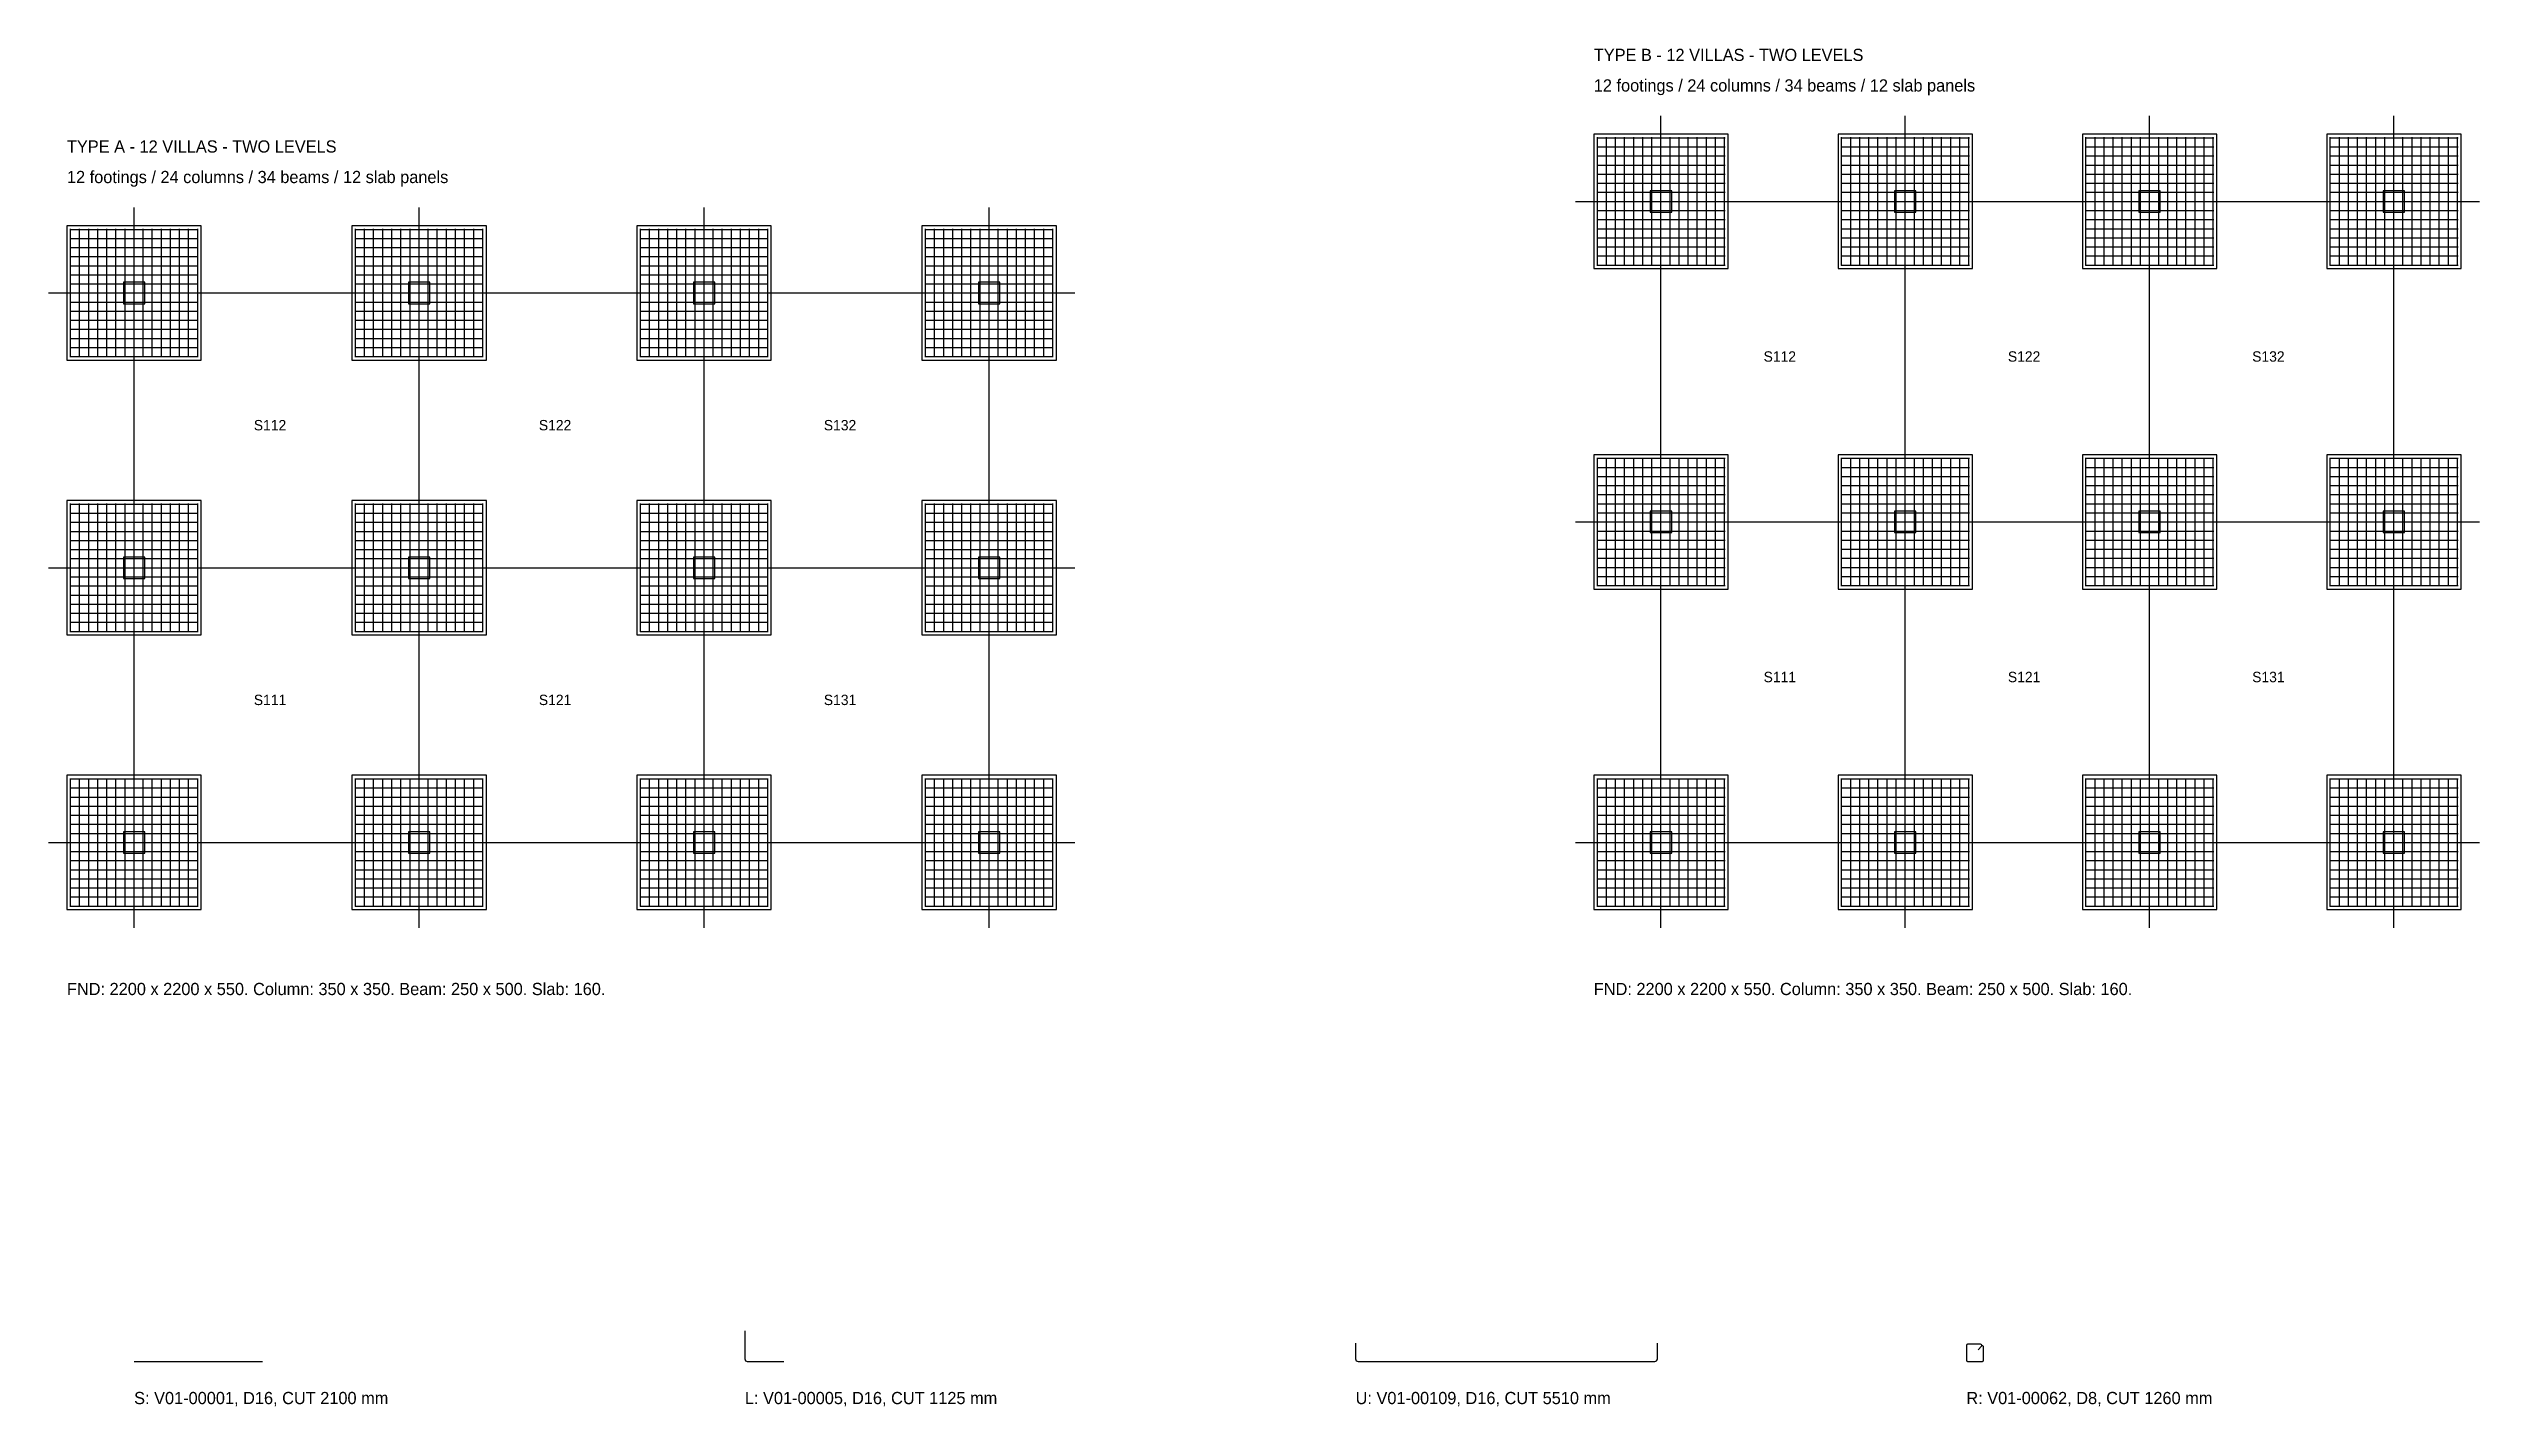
# Model space of a CAD drawing. Header units: millimetres. Extents: x -1400 to 38400, y -9237 to 13003.
import ezdxf

# ---------------------------------------------------------------- set-up
doc = ezdxf.new("R2010")
doc.units = ezdxf.units.MM
for name, color, linetype in [('CONCRETE', 7, 'Continuous'), ('GRID', 8, 'Continuous'), ('REBAR', 1, 'Continuous'), ('TEXT', 7, 'Continuous')]:
    doc.layers.add(name, color=color, linetype=linetype)

msp = doc.modelspace()

# ---------------------------------------------------------------- linework, layer by layer
at = {"layer": 'CONCRETE'}
for points in [[(23900, 9400), (26100, 9400), (26100, 11600), (23900, 11600)], [(27900, 9400), (30100, 9400), (30100, 11600), (27900, 11600)], [(31900, 9400), (34100, 9400), (34100, 11600), (31900, 11600)], [(35900, 9400), (38100, 9400), (38100, 11600), (35900, 11600)], [(24825, 10325), (25175, 10325), (25175, 10675), (24825, 10675)], [(28825, 10325), (29175, 10325), (29175, 10675), (28825, 10675)], [(32825, 10325), (33175, 10325), (33175, 10675), (32825, 10675)], [(36825, 10325), (37175, 10325), (37175, 10675), (36825, 10675)], [(-1100, 7900), (1100, 7900), (1100, 10100), (-1100, 10100)], [(3567, 7900), (5767, 7900), (5767, 10100), (3567, 10100)], [(8233, 7900), (10433, 7900), (10433, 10100), (8233, 10100)], [(12900, 7900), (15100, 7900), (15100, 10100), (12900, 10100)], [(-175, 8825), (175, 8825), (175, 9175), (-175, 9175)], [(4492, 8825), (4842, 8825), (4842, 9175), (4492, 9175)], [(9158, 8825), (9508, 8825), (9508, 9175), (9158, 9175)], [(13825, 8825), (14175, 8825), (14175, 9175), (13825, 9175)], [(23900, 4150), (26100, 4150), (26100, 6350), (23900, 6350)], [(27900, 4150), (30100, 4150), (30100, 6350), (27900, 6350)], [(31900, 4150), (34100, 4150), (34100, 6350), (31900, 6350)], [(35900, 4150), (38100, 4150), (38100, 6350), (35900, 6350)], [(-1100, 3400), (1100, 3400), (1100, 5600), (-1100, 5600)], [(3567, 3400), (5767, 3400), (5767, 5600), (3567, 5600)], [(8233, 3400), (10433, 3400), (10433, 5600), (8233, 5600)], [(12900, 3400), (15100, 3400), (15100, 5600), (12900, 5600)], [(24825, 5075), (25175, 5075), (25175, 5425), (24825, 5425)], [(28825, 5075), (29175, 5075), (29175, 5425), (28825, 5425)], [(32825, 5075), (33175, 5075), (33175, 5425), (32825, 5425)], [(36825, 5075), (37175, 5075), (37175, 5425), (36825, 5425)], [(-175, 4325), (175, 4325), (175, 4675), (-175, 4675)], [(4492, 4325), (4842, 4325), (4842, 4675), (4492, 4675)], [(9158, 4325), (9508, 4325), (9508, 4675), (9158, 4675)], [(13825, 4325), (14175, 4325), (14175, 4675), (13825, 4675)], [(-1100, -1100), (1100, -1100), (1100, 1100), (-1100, 1100)], [(3567, -1100), (5767, -1100), (5767, 1100), (3567, 1100)], [(8233, -1100), (10433, -1100), (10433, 1100), (8233, 1100)], [(12900, -1100), (15100, -1100), (15100, 1100), (12900, 1100)], [(23900, -1100), (26100, -1100), (26100, 1100), (23900, 1100)], [(27900, -1100), (30100, -1100), (30100, 1100), (27900, 1100)], [(31900, -1100), (34100, -1100), (34100, 1100), (31900, 1100)], [(35900, -1100), (38100, -1100), (38100, 1100), (35900, 1100)], [(-175, -175), (175, -175), (175, 175), (-175, 175)], [(4492, -175), (4842, -175), (4842, 175), (4492, 175)], [(9158, -175), (9508, -175), (9508, 175), (9158, 175)], [(13825, -175), (14175, -175), (14175, 175), (13825, 175)], [(24825, -175), (25175, -175), (25175, 175), (24825, 175)], [(28825, -175), (29175, -175), (29175, 175), (28825, 175)], [(32825, -175), (33175, -175), (33175, 175), (32825, 175)], [(36825, -175), (37175, -175), (37175, 175), (36825, 175)]]:
    msp.add_lwpolyline(points, close=True, dxfattribs=at)
at = {"layer": 'GRID'}
for p, q in [((25000, -1400), (25000, 11900)), ((29000, -1400), (29000, 11900)), ((33000, -1400), (33000, 11900)), ((37000, -1400), (37000, 11900)), ((0, -1400), (0, 10400)), ((4667, -1400), (4667, 10400)), ((9333, -1400), (9333, 10400)), ((14000, -1400), (14000, 10400)), ((23600, 10500), (38400, 10500)), ((-1400, 9000), (15400, 9000)), ((23600, 5250), (38400, 5250)), ((-1400, 4500), (15400, 4500)), ((-1400, 0), (15400, 0)), ((23600, 0), (38400, 0))]:
    msp.add_line(p, q, dxfattribs=at)
at = {"layer": 'REBAR'}
for p, q in [((23950, 11542), (26050, 11542)), ((23958, 9450), (23958, 11550)), ((24107, 9450), (24107, 11550)), ((24256, 9450), (24256, 11550)), ((24405, 9450), (24405, 11550)), ((24553, 9450), (24553, 11550)), ((24702, 9450), (24702, 11550)), ((24851, 9450), (24851, 11550)), ((25000, 9450), (25000, 11550)), ((25149, 9450), (25149, 11550)), ((25298, 9450), (25298, 11550)), ((25447, 9450), (25447, 11550)), ((25595, 9450), (25595, 11550)), ((25744, 9450), (25744, 11550)), ((25893, 9450), (25893, 11550)), ((26042, 9450), (26042, 11550)), ((27950, 11542), (30050, 11542)), ((27958, 9450), (27958, 11550)), ((28107, 9450), (28107, 11550)), ((28256, 9450), (28256, 11550)), ((28405, 9450), (28405, 11550)), ((28553, 9450), (28553, 11550)), ((28702, 9450), (28702, 11550)), ((28851, 9450), (28851, 11550)), ((29000, 9450), (29000, 11550)), ((29149, 9450), (29149, 11550)), ((29298, 9450), (29298, 11550)), ((29447, 9450), (29447, 11550)), ((29595, 9450), (29595, 11550)), ((29744, 9450), (29744, 11550)), ((29893, 9450), (29893, 11550)), ((30042, 9450), (30042, 11550)), ((31950, 11542), (34050, 11542)), ((31958, 9450), (31958, 11550)), ((32107, 9450), (32107, 11550)), ((32256, 9450), (32256, 11550)), ((32405, 9450), (32405, 11550)), ((32553, 9450), (32553, 11550)), ((32702, 9450), (32702, 11550)), ((32851, 9450), (32851, 11550)), ((33000, 9450), (33000, 11550)), ((33149, 9450), (33149, 11550)), ((33298, 9450), (33298, 11550)), ((33447, 9450), (33447, 11550)), ((33595, 9450), (33595, 11550)), ((33744, 9450), (33744, 11550)), ((33893, 9450), (33893, 11550)), ((34042, 9450), (34042, 11550)), ((35950, 11542), (38050, 11542)), ((35958, 9450), (35958, 11550)), ((36107, 9450), (36107, 11550)), ((36256, 9450), (36256, 11550)), ((36405, 9450), (36405, 11550)), ((36553, 9450), (36553, 11550)), ((36702, 9450), (36702, 11550)), ((36851, 9450), (36851, 11550)), ((37000, 9450), (37000, 11550)), ((37149, 9450), (37149, 11550)), ((37298, 9450), (37298, 11550)), ((37447, 9450), (37447, 11550)), ((37595, 9450), (37595, 11550)), ((37744, 9450), (37744, 11550)), ((37893, 9450), (37893, 11550)), ((38042, 9450), (38042, 11550)), ((23950, 11393), (26050, 11393)), ((23950, 11244), (26050, 11244)), ((27950, 11393), (30050, 11393)), ((27950, 11244), (30050, 11244)), ((31950, 11393), (34050, 11393)), ((31950, 11244), (34050, 11244)), ((35950, 11393), (38050, 11393)), ((35950, 11244), (38050, 11244)), ((23950, 11095), (26050, 11095)), ((23950, 10947), (26050, 10947)), ((23950, 10798), (26050, 10798)), ((27950, 11095), (30050, 11095)), ((27950, 10947), (30050, 10947)), ((27950, 10798), (30050, 10798)), ((31950, 11095), (34050, 11095)), ((31950, 10947), (34050, 10947)), ((31950, 10798), (34050, 10798)), ((35950, 11095), (38050, 11095)), ((35950, 10947), (38050, 10947)), ((35950, 10798), (38050, 10798)), ((23950, 10649), (26050, 10649)), ((23950, 10500), (26050, 10500)), ((23950, 10351), (26050, 10351)), ((27950, 10649), (30050, 10649)), ((27950, 10500), (30050, 10500)), ((27950, 10351), (30050, 10351)), ((31950, 10649), (34050, 10649)), ((31950, 10500), (34050, 10500)), ((31950, 10351), (34050, 10351)), ((35950, 10649), (38050, 10649)), ((35950, 10500), (38050, 10500)), ((35950, 10351), (38050, 10351)), ((-1050, 10042), (1050, 10042)), ((-1042, 7950), (-1042, 10050)), ((-893, 7950), (-893, 10050)), ((-744, 7950), (-744, 10050)), ((-595, 7950), (-595, 10050)), ((-447, 7950), (-447, 10050)), ((-298, 7950), (-298, 10050)), ((-149, 7950), (-149, 10050)), ((0, 7950), (0, 10050)), ((149, 7950), (149, 10050)), ((298, 7950), (298, 10050)), ((447, 7950), (447, 10050)), ((595, 7950), (595, 10050)), ((744, 7950), (744, 10050)), ((893, 7950), (893, 10050)), ((1042, 7950), (1042, 10050)), ((3617, 10042), (5717, 10042)), ((3625, 7950), (3625, 10050)), ((3774, 7950), (3774, 10050)), ((3922, 7950), (3922, 10050)), ((4071, 7950), (4071, 10050)), ((4220, 7950), (4220, 10050)), ((4369, 7950), (4369, 10050)), ((4518, 7950), (4518, 10050)), ((4667, 7950), (4667, 10050)), ((4816, 7950), (4816, 10050)), ((4964, 7950), (4964, 10050)), ((5113, 7950), (5113, 10050)), ((5262, 7950), (5262, 10050)), ((5411, 7950), (5411, 10050)), ((5560, 7950), (5560, 10050)), ((5709, 7950), (5709, 10050)), ((8283, 10042), (10383, 10042)), ((8291, 7950), (8291, 10050)), ((8440, 7950), (8440, 10050)), ((8589, 7950), (8589, 10050)), ((8738, 7950), (8738, 10050)), ((8887, 7950), (8887, 10050)), ((9036, 7950), (9036, 10050)), ((9184, 7950), (9184, 10050)), ((9333, 7950), (9333, 10050)), ((9482, 7950), (9482, 10050)), ((9631, 7950), (9631, 10050)), ((9780, 7950), (9780, 10050)), ((9929, 7950), (9929, 10050)), ((10078, 7950), (10078, 10050)), ((10226, 7950), (10226, 10050)), ((10375, 7950), (10375, 10050)), ((12950, 10042), (15050, 10042)), ((12958, 7950), (12958, 10050)), ((13107, 7950), (13107, 10050)), ((13256, 7950), (13256, 10050)), ((13405, 7950), (13405, 10050)), ((13553, 7950), (13553, 10050)), ((13702, 7950), (13702, 10050)), ((13851, 7950), (13851, 10050)), ((14000, 7950), (14000, 10050)), ((14149, 7950), (14149, 10050)), ((14298, 7950), (14298, 10050)), ((14447, 7950), (14447, 10050)), ((14595, 7950), (14595, 10050)), ((14744, 7950), (14744, 10050)), ((14893, 7950), (14893, 10050)), ((15042, 7950), (15042, 10050)), ((23950, 10202), (26050, 10202)), ((23950, 10053), (26050, 10053)), ((27950, 10202), (30050, 10202)), ((27950, 10053), (30050, 10053)), ((31950, 10202), (34050, 10202)), ((31950, 10053), (34050, 10053)), ((35950, 10202), (38050, 10202)), ((35950, 10053), (38050, 10053)), ((-1050, 9893), (1050, 9893)), ((-1050, 9744), (1050, 9744)), ((-1050, 9595), (1050, 9595)), ((3617, 9893), (5717, 9893)), ((3617, 9744), (5717, 9744)), ((3617, 9595), (5717, 9595)), ((8283, 9893), (10383, 9893)), ((8283, 9744), (10383, 9744)), ((8283, 9595), (10383, 9595)), ((12950, 9893), (15050, 9893)), ((12950, 9744), (15050, 9744)), ((12950, 9595), (15050, 9595)), ((23950, 9905), (26050, 9905)), ((23950, 9756), (26050, 9756)), ((23950, 9607), (26050, 9607)), ((27950, 9905), (30050, 9905)), ((27950, 9756), (30050, 9756)), ((27950, 9607), (30050, 9607)), ((31950, 9905), (34050, 9905)), ((31950, 9756), (34050, 9756)), ((31950, 9607), (34050, 9607)), ((35950, 9905), (38050, 9905)), ((35950, 9756), (38050, 9756)), ((35950, 9607), (38050, 9607)), ((-1050, 9447), (1050, 9447)), ((-1050, 9298), (1050, 9298)), ((3617, 9447), (5717, 9447)), ((3617, 9298), (5717, 9298)), ((8283, 9447), (10383, 9447)), ((8283, 9298), (10383, 9298)), ((12950, 9447), (15050, 9447)), ((12950, 9298), (15050, 9298)), ((23950, 9458), (26050, 9458)), ((27950, 9458), (30050, 9458)), ((31950, 9458), (34050, 9458)), ((35950, 9458), (38050, 9458)), ((-1050, 9149), (1050, 9149)), ((-1050, 9000), (1050, 9000)), ((-1050, 8851), (1050, 8851)), ((3617, 9149), (5717, 9149)), ((3617, 9000), (5717, 9000)), ((3617, 8851), (5717, 8851)), ((8283, 9149), (10383, 9149)), ((8283, 9000), (10383, 9000)), ((8283, 8851), (10383, 8851)), ((12950, 9149), (15050, 9149)), ((12950, 9000), (15050, 9000)), ((12950, 8851), (15050, 8851)), ((-1050, 8702), (1050, 8702)), ((-1050, 8553), (1050, 8553)), ((-1050, 8405), (1050, 8405)), ((3617, 8702), (5717, 8702)), ((3617, 8553), (5717, 8553)), ((3617, 8405), (5717, 8405)), ((8283, 8702), (10383, 8702)), ((8283, 8553), (10383, 8553)), ((8283, 8405), (10383, 8405)), ((12950, 8702), (15050, 8702)), ((12950, 8553), (15050, 8553)), ((12950, 8405), (15050, 8405)), ((-1050, 8256), (1050, 8256)), ((-1050, 8107), (1050, 8107)), ((3617, 8256), (5717, 8256)), ((3617, 8107), (5717, 8107)), ((8283, 8256), (10383, 8256)), ((8283, 8107), (10383, 8107)), ((12950, 8256), (15050, 8256)), ((12950, 8107), (15050, 8107)), ((-1050, 7958), (1050, 7958)), ((3617, 7958), (5717, 7958)), ((8283, 7958), (10383, 7958)), ((12950, 7958), (15050, 7958)), ((23950, 6292), (26050, 6292)), ((23950, 6143), (26050, 6143)), ((23950, 5994), (26050, 5994)), ((23958, 4200), (23958, 6300)), ((24107, 4200), (24107, 6300)), ((24256, 4200), (24256, 6300)), ((24405, 4200), (24405, 6300)), ((24553, 4200), (24553, 6300)), ((24702, 4200), (24702, 6300)), ((24851, 4200), (24851, 6300)), ((25000, 4200), (25000, 6300)), ((25149, 4200), (25149, 6300)), ((25298, 4200), (25298, 6300)), ((25447, 4200), (25447, 6300)), ((25595, 4200), (25595, 6300)), ((25744, 4200), (25744, 6300)), ((25893, 4200), (25893, 6300)), ((26042, 4200), (26042, 6300)), ((27950, 6292), (30050, 6292)), ((27950, 6143), (30050, 6143)), ((27950, 5994), (30050, 5994)), ((27958, 4200), (27958, 6300)), ((28107, 4200), (28107, 6300)), ((28256, 4200), (28256, 6300)), ((28405, 4200), (28405, 6300)), ((28553, 4200), (28553, 6300)), ((28702, 4200), (28702, 6300)), ((28851, 4200), (28851, 6300)), ((29000, 4200), (29000, 6300)), ((29149, 4200), (29149, 6300)), ((29298, 4200), (29298, 6300)), ((29447, 4200), (29447, 6300)), ((29595, 4200), (29595, 6300)), ((29744, 4200), (29744, 6300)), ((29893, 4200), (29893, 6300)), ((30042, 4200), (30042, 6300)), ((31950, 6292), (34050, 6292)), ((31950, 6143), (34050, 6143)), ((31950, 5994), (34050, 5994)), ((31958, 4200), (31958, 6300)), ((32107, 4200), (32107, 6300)), ((32256, 4200), (32256, 6300)), ((32405, 4200), (32405, 6300)), ((32553, 4200), (32553, 6300)), ((32702, 4200), (32702, 6300)), ((32851, 4200), (32851, 6300)), ((33000, 4200), (33000, 6300)), ((33149, 4200), (33149, 6300)), ((33298, 4200), (33298, 6300)), ((33447, 4200), (33447, 6300)), ((33595, 4200), (33595, 6300)), ((33744, 4200), (33744, 6300)), ((33893, 4200), (33893, 6300)), ((34042, 4200), (34042, 6300)), ((35950, 6292), (38050, 6292)), ((35950, 6143), (38050, 6143)), ((35950, 5994), (38050, 5994)), ((35958, 4200), (35958, 6300)), ((36107, 4200), (36107, 6300)), ((36256, 4200), (36256, 6300)), ((36405, 4200), (36405, 6300)), ((36553, 4200), (36553, 6300)), ((36702, 4200), (36702, 6300)), ((36851, 4200), (36851, 6300)), ((37000, 4200), (37000, 6300)), ((37149, 4200), (37149, 6300)), ((37298, 4200), (37298, 6300)), ((37447, 4200), (37447, 6300)), ((37595, 4200), (37595, 6300)), ((37744, 4200), (37744, 6300)), ((37893, 4200), (37893, 6300)), ((38042, 4200), (38042, 6300)), ((23950, 5845), (26050, 5845)), ((23950, 5697), (26050, 5697)), ((27950, 5845), (30050, 5845)), ((27950, 5697), (30050, 5697)), ((31950, 5845), (34050, 5845)), ((31950, 5697), (34050, 5697)), ((35950, 5845), (38050, 5845)), ((35950, 5697), (38050, 5697)), ((-1050, 5542), (1050, 5542)), ((-1050, 5393), (1050, 5393)), ((-1050, 5244), (1050, 5244)), ((-1042, 3450), (-1042, 5550)), ((-893, 3450), (-893, 5550)), ((-744, 3450), (-744, 5550)), ((-595, 3450), (-595, 5550)), ((-447, 3450), (-447, 5550)), ((-298, 3450), (-298, 5550)), ((-149, 3450), (-149, 5550)), ((0, 3450), (0, 5550)), ((149, 3450), (149, 5550)), ((298, 3450), (298, 5550)), ((447, 3450), (447, 5550)), ((595, 3450), (595, 5550)), ((744, 3450), (744, 5550)), ((893, 3450), (893, 5550)), ((1042, 3450), (1042, 5550)), ((3617, 5542), (5717, 5542)), ((3617, 5393), (5717, 5393)), ((3617, 5244), (5717, 5244)), ((3625, 3450), (3625, 5550)), ((3774, 3450), (3774, 5550)), ((3922, 3450), (3922, 5550)), ((4071, 3450), (4071, 5550)), ((4220, 3450), (4220, 5550)), ((4369, 3450), (4369, 5550)), ((4518, 3450), (4518, 5550)), ((4667, 3450), (4667, 5550)), ((4816, 3450), (4816, 5550)), ((4964, 3450), (4964, 5550)), ((5113, 3450), (5113, 5550)), ((5262, 3450), (5262, 5550)), ((5411, 3450), (5411, 5550)), ((5560, 3450), (5560, 5550)), ((5709, 3450), (5709, 5550)), ((8283, 5542), (10383, 5542)), ((8283, 5393), (10383, 5393)), ((8283, 5244), (10383, 5244)), ((8291, 3450), (8291, 5550)), ((8440, 3450), (8440, 5550)), ((8589, 3450), (8589, 5550)), ((8738, 3450), (8738, 5550)), ((8887, 3450), (8887, 5550)), ((9036, 3450), (9036, 5550)), ((9184, 3450), (9184, 5550)), ((9333, 3450), (9333, 5550)), ((9482, 3450), (9482, 5550)), ((9631, 3450), (9631, 5550)), ((9780, 3450), (9780, 5550)), ((9929, 3450), (9929, 5550)), ((10078, 3450), (10078, 5550)), ((10226, 3450), (10226, 5550)), ((10375, 3450), (10375, 5550)), ((12950, 5542), (15050, 5542)), ((12950, 5393), (15050, 5393)), ((12950, 5244), (15050, 5244)), ((12958, 3450), (12958, 5550)), ((13107, 3450), (13107, 5550)), ((13256, 3450), (13256, 5550)), ((13405, 3450), (13405, 5550)), ((13553, 3450), (13553, 5550)), ((13702, 3450), (13702, 5550)), ((13851, 3450), (13851, 5550)), ((14000, 3450), (14000, 5550)), ((14149, 3450), (14149, 5550)), ((14298, 3450), (14298, 5550)), ((14447, 3450), (14447, 5550)), ((14595, 3450), (14595, 5550)), ((14744, 3450), (14744, 5550)), ((14893, 3450), (14893, 5550)), ((15042, 3450), (15042, 5550)), ((23950, 5548), (26050, 5548)), ((23950, 5399), (26050, 5399)), ((23950, 5250), (26050, 5250)), ((27950, 5548), (30050, 5548)), ((27950, 5399), (30050, 5399)), ((27950, 5250), (30050, 5250)), ((31950, 5548), (34050, 5548)), ((31950, 5399), (34050, 5399)), ((31950, 5250), (34050, 5250)), ((35950, 5548), (38050, 5548)), ((35950, 5399), (38050, 5399)), ((35950, 5250), (38050, 5250)), ((-1050, 5095), (1050, 5095)), ((-1050, 4947), (1050, 4947)), ((-1050, 4798), (1050, 4798)), ((3617, 5095), (5717, 5095)), ((3617, 4947), (5717, 4947)), ((3617, 4798), (5717, 4798)), ((8283, 5095), (10383, 5095)), ((8283, 4947), (10383, 4947)), ((8283, 4798), (10383, 4798)), ((12950, 5095), (15050, 5095)), ((12950, 4947), (15050, 4947)), ((12950, 4798), (15050, 4798)), ((23950, 5101), (26050, 5101)), ((23950, 4952), (26050, 4952)), ((23950, 4803), (26050, 4803)), ((27950, 5101), (30050, 5101)), ((27950, 4952), (30050, 4952)), ((27950, 4803), (30050, 4803)), ((31950, 5101), (34050, 5101)), ((31950, 4952), (34050, 4952)), ((31950, 4803), (34050, 4803)), ((35950, 5101), (38050, 5101)), ((35950, 4952), (38050, 4952)), ((35950, 4803), (38050, 4803)), ((-1050, 4649), (1050, 4649)), ((-1050, 4500), (1050, 4500)), ((3617, 4649), (5717, 4649)), ((3617, 4500), (5717, 4500)), ((8283, 4649), (10383, 4649)), ((8283, 4500), (10383, 4500)), ((12950, 4649), (15050, 4649)), ((12950, 4500), (15050, 4500)), ((23950, 4655), (26050, 4655)), ((23950, 4506), (26050, 4506)), ((27950, 4655), (30050, 4655)), ((27950, 4506), (30050, 4506)), ((31950, 4655), (34050, 4655)), ((31950, 4506), (34050, 4506)), ((35950, 4655), (38050, 4655)), ((35950, 4506), (38050, 4506)), ((-1050, 4351), (1050, 4351)), ((-1050, 4202), (1050, 4202)), ((-1050, 4053), (1050, 4053)), ((3617, 4351), (5717, 4351)), ((3617, 4202), (5717, 4202)), ((3617, 4053), (5717, 4053)), ((8283, 4351), (10383, 4351)), ((8283, 4202), (10383, 4202)), ((8283, 4053), (10383, 4053)), ((12950, 4351), (15050, 4351)), ((12950, 4202), (15050, 4202)), ((12950, 4053), (15050, 4053)), ((23950, 4357), (26050, 4357)), ((23950, 4208), (26050, 4208)), ((27950, 4357), (30050, 4357)), ((27950, 4208), (30050, 4208)), ((31950, 4357), (34050, 4357)), ((31950, 4208), (34050, 4208)), ((35950, 4357), (38050, 4357)), ((35950, 4208), (38050, 4208)), ((-1050, 3905), (1050, 3905)), ((-1050, 3756), (1050, 3756)), ((-1050, 3607), (1050, 3607)), ((3617, 3905), (5717, 3905)), ((3617, 3756), (5717, 3756)), ((3617, 3607), (5717, 3607)), ((8283, 3905), (10383, 3905)), ((8283, 3756), (10383, 3756)), ((8283, 3607), (10383, 3607)), ((12950, 3905), (15050, 3905)), ((12950, 3756), (15050, 3756)), ((12950, 3607), (15050, 3607)), ((-1050, 3458), (1050, 3458)), ((3617, 3458), (5717, 3458)), ((8283, 3458), (10383, 3458)), ((12950, 3458), (15050, 3458)), ((-1050, 1042), (1050, 1042)), ((-1050, 893), (1050, 893)), ((-1042, -1050), (-1042, 1050)), ((-893, -1050), (-893, 1050)), ((-744, -1050), (-744, 1050)), ((-595, -1050), (-595, 1050)), ((-447, -1050), (-447, 1050)), ((-298, -1050), (-298, 1050)), ((-149, -1050), (-149, 1050)), ((0, -1050), (0, 1050)), ((149, -1050), (149, 1050)), ((298, -1050), (298, 1050)), ((447, -1050), (447, 1050)), ((595, -1050), (595, 1050)), ((744, -1050), (744, 1050)), ((893, -1050), (893, 1050)), ((1042, -1050), (1042, 1050)), ((3617, 1042), (5717, 1042)), ((3617, 893), (5717, 893)), ((3625, -1050), (3625, 1050)), ((3774, -1050), (3774, 1050)), ((3922, -1050), (3922, 1050)), ((4071, -1050), (4071, 1050)), ((4220, -1050), (4220, 1050)), ((4369, -1050), (4369, 1050)), ((4518, -1050), (4518, 1050)), ((4667, -1050), (4667, 1050)), ((4816, -1050), (4816, 1050)), ((4964, -1050), (4964, 1050)), ((5113, -1050), (5113, 1050)), ((5262, -1050), (5262, 1050)), ((5411, -1050), (5411, 1050)), ((5560, -1050), (5560, 1050)), ((5709, -1050), (5709, 1050)), ((8283, 1042), (10383, 1042)), ((8283, 893), (10383, 893)), ((8291, -1050), (8291, 1050)), ((8440, -1050), (8440, 1050)), ((8589, -1050), (8589, 1050)), ((8738, -1050), (8738, 1050)), ((8887, -1050), (8887, 1050)), ((9036, -1050), (9036, 1050)), ((9184, -1050), (9184, 1050)), ((9333, -1050), (9333, 1050)), ((9482, -1050), (9482, 1050)), ((9631, -1050), (9631, 1050)), ((9780, -1050), (9780, 1050)), ((9929, -1050), (9929, 1050)), ((10078, -1050), (10078, 1050)), ((10226, -1050), (10226, 1050)), ((10375, -1050), (10375, 1050)), ((12950, 1042), (15050, 1042)), ((12950, 893), (15050, 893)), ((12958, -1050), (12958, 1050)), ((13107, -1050), (13107, 1050)), ((13256, -1050), (13256, 1050)), ((13405, -1050), (13405, 1050)), ((13553, -1050), (13553, 1050)), ((13702, -1050), (13702, 1050)), ((13851, -1050), (13851, 1050)), ((14000, -1050), (14000, 1050)), ((14149, -1050), (14149, 1050)), ((14298, -1050), (14298, 1050)), ((14447, -1050), (14447, 1050)), ((14595, -1050), (14595, 1050)), ((14744, -1050), (14744, 1050)), ((14893, -1050), (14893, 1050)), ((15042, -1050), (15042, 1050)), ((23950, 1042), (26050, 1042)), ((23950, 893), (26050, 893)), ((23958, -1050), (23958, 1050)), ((24107, -1050), (24107, 1050)), ((24256, -1050), (24256, 1050)), ((24405, -1050), (24405, 1050)), ((24553, -1050), (24553, 1050)), ((24702, -1050), (24702, 1050)), ((24851, -1050), (24851, 1050)), ((25000, -1050), (25000, 1050)), ((25149, -1050), (25149, 1050)), ((25298, -1050), (25298, 1050)), ((25447, -1050), (25447, 1050)), ((25595, -1050), (25595, 1050)), ((25744, -1050), (25744, 1050)), ((25893, -1050), (25893, 1050)), ((26042, -1050), (26042, 1050)), ((27950, 1042), (30050, 1042)), ((27950, 893), (30050, 893)), ((27958, -1050), (27958, 1050)), ((28107, -1050), (28107, 1050)), ((28256, -1050), (28256, 1050)), ((28405, -1050), (28405, 1050)), ((28553, -1050), (28553, 1050)), ((28702, -1050), (28702, 1050)), ((28851, -1050), (28851, 1050)), ((29000, -1050), (29000, 1050)), ((29149, -1050), (29149, 1050)), ((29298, -1050), (29298, 1050)), ((29447, -1050), (29447, 1050)), ((29595, -1050), (29595, 1050)), ((29744, -1050), (29744, 1050)), ((29893, -1050), (29893, 1050)), ((30042, -1050), (30042, 1050)), ((31950, 1042), (34050, 1042)), ((31950, 893), (34050, 893)), ((31958, -1050), (31958, 1050)), ((32107, -1050), (32107, 1050)), ((32256, -1050), (32256, 1050)), ((32405, -1050), (32405, 1050)), ((32553, -1050), (32553, 1050)), ((32702, -1050), (32702, 1050)), ((32851, -1050), (32851, 1050)), ((33000, -1050), (33000, 1050)), ((33149, -1050), (33149, 1050)), ((33298, -1050), (33298, 1050)), ((33447, -1050), (33447, 1050)), ((33595, -1050), (33595, 1050)), ((33744, -1050), (33744, 1050)), ((33893, -1050), (33893, 1050)), ((34042, -1050), (34042, 1050)), ((35950, 1042), (38050, 1042)), ((35950, 893), (38050, 893)), ((35958, -1050), (35958, 1050)), ((36107, -1050), (36107, 1050)), ((36256, -1050), (36256, 1050)), ((36405, -1050), (36405, 1050)), ((36553, -1050), (36553, 1050)), ((36702, -1050), (36702, 1050)), ((36851, -1050), (36851, 1050)), ((37000, -1050), (37000, 1050)), ((37149, -1050), (37149, 1050)), ((37298, -1050), (37298, 1050)), ((37447, -1050), (37447, 1050)), ((37595, -1050), (37595, 1050)), ((37744, -1050), (37744, 1050)), ((37893, -1050), (37893, 1050)), ((38042, -1050), (38042, 1050)), ((-1050, 744), (1050, 744)), ((-1050, 595), (1050, 595)), ((-1050, 447), (1050, 447)), ((3617, 744), (5717, 744)), ((3617, 595), (5717, 595)), ((3617, 447), (5717, 447)), ((8283, 744), (10383, 744)), ((8283, 595), (10383, 595)), ((8283, 447), (10383, 447)), ((12950, 744), (15050, 744)), ((12950, 595), (15050, 595)), ((12950, 447), (15050, 447)), ((23950, 744), (26050, 744)), ((23950, 595), (26050, 595)), ((23950, 447), (26050, 447)), ((27950, 744), (30050, 744)), ((27950, 595), (30050, 595)), ((27950, 447), (30050, 447)), ((31950, 744), (34050, 744)), ((31950, 595), (34050, 595)), ((31950, 447), (34050, 447)), ((35950, 744), (38050, 744)), ((35950, 595), (38050, 595)), ((35950, 447), (38050, 447)), ((-1050, 298), (1050, 298)), ((-1050, 149), (1050, 149)), ((-1050, 0), (1050, 0)), ((3617, 298), (5717, 298)), ((3617, 149), (5717, 149)), ((3617, 0), (5717, 0)), ((8283, 298), (10383, 298)), ((8283, 149), (10383, 149)), ((8283, 0), (10383, 0)), ((12950, 298), (15050, 298)), ((12950, 149), (15050, 149)), ((12950, 0), (15050, 0)), ((23950, 298), (26050, 298)), ((23950, 149), (26050, 149)), ((23950, 0), (26050, 0)), ((27950, 298), (30050, 298)), ((27950, 149), (30050, 149)), ((27950, 0), (30050, 0)), ((31950, 298), (34050, 298)), ((31950, 149), (34050, 149)), ((31950, 0), (34050, 0)), ((35950, 298), (38050, 298)), ((35950, 149), (38050, 149)), ((35950, 0), (38050, 0)), ((-1050, -149), (1050, -149)), ((-1050, -298), (1050, -298)), ((3617, -149), (5717, -149)), ((3617, -298), (5717, -298)), ((8283, -149), (10383, -149)), ((8283, -298), (10383, -298)), ((12950, -149), (15050, -149)), ((12950, -298), (15050, -298)), ((23950, -149), (26050, -149)), ((23950, -298), (26050, -298)), ((27950, -149), (30050, -149)), ((27950, -298), (30050, -298)), ((31950, -149), (34050, -149)), ((31950, -298), (34050, -298)), ((35950, -149), (38050, -149)), ((35950, -298), (38050, -298)), ((-1050, -447), (1050, -447)), ((-1050, -595), (1050, -595)), ((-1050, -744), (1050, -744)), ((3617, -447), (5717, -447)), ((3617, -595), (5717, -595)), ((3617, -744), (5717, -744)), ((8283, -447), (10383, -447)), ((8283, -595), (10383, -595)), ((8283, -744), (10383, -744)), ((12950, -447), (15050, -447)), ((12950, -595), (15050, -595)), ((12950, -744), (15050, -744)), ((23950, -447), (26050, -447)), ((23950, -595), (26050, -595)), ((23950, -744), (26050, -744)), ((27950, -447), (30050, -447)), ((27950, -595), (30050, -595)), ((27950, -744), (30050, -744)), ((31950, -447), (34050, -447)), ((31950, -595), (34050, -595)), ((31950, -744), (34050, -744)), ((35950, -447), (38050, -447)), ((35950, -595), (38050, -595)), ((35950, -744), (38050, -744)), ((-1050, -893), (1050, -893)), ((-1050, -1042), (1050, -1042)), ((3617, -893), (5717, -893)), ((3617, -1042), (5717, -1042)), ((8283, -893), (10383, -893)), ((8283, -1042), (10383, -1042)), ((12950, -893), (15050, -893)), ((12950, -1042), (15050, -1042)), ((23950, -893), (26050, -893)), ((23950, -1042), (26050, -1042)), ((27950, -893), (30050, -893)), ((27950, -1042), (30050, -1042)), ((31950, -893), (34050, -893)), ((31950, -1042), (34050, -1042)), ((35950, -893), (38050, -893)), ((35950, -1042), (38050, -1042)), ((10000, -8000), (10000, -8460)), ((20000, -8200), (20000, -8460)), ((24941, -8460), (24941, -8200)), ((30000, -8238), (30000, -8480)), ((30234, -8218), (30020, -8218)), ((30191, -8309), (30248, -8252)), ((30248, -8252), (30191, -8309)), ((30282, -8480), (30282, -8266)), ((0, -8500), (2100, -8500)), ((10040, -8500), (10640, -8500)), ((20040, -8500), (24901, -8500)), ((30020, -8500), (30262, -8500))]:
    msp.add_line(p, q, dxfattribs=at)
for centre, radius, start, end in [((30020, -8238), 20, 90, 180), ((30234, -8238), 20, -45, 90), ((30262, -8266), 20, 0, 135), ((10040, -8460), 40, 180, 270), ((20040, -8460), 40, 180, 270), ((24901, -8460), 40, -90, 0), ((30020, -8480), 20, 180, 270), ((30262, -8480), 20, -90, 0)]:
    msp.add_arc(centre, radius, start, end, dxfattribs=at)

# ---------------------------------------------------------------- texts
at = {"layer": 'TEXT'}
for s, height, p in [('TYPE B - 12 VILLAS - TWO LEVELS', 200, (23900, 12800)), ('12 footings / 24 columns / 34 beams / 12 slab panels', 200, (23900, 12300)), ('TYPE A - 12 VILLAS - TWO LEVELS', 200, (-1100, 11300)), ('12 footings / 24 columns / 34 beams / 12 slab panels', 200, (-1100, 10800)), ('S112', 170, (26680, 7875)), ('S122', 170, (30680, 7875)), ('S132', 170, (34680, 7875)), ('S112', 170, (1960, 6750)), ('S122', 170, (6627, 6750)), ('S132', 170, (11293, 6750)), ('S111', 170, (26680, 2625)), ('S121', 170, (30680, 2625)), ('S131', 170, (34680, 2625)), ('S111', 170, (1960, 2250)), ('S121', 170, (6627, 2250)), ('S131', 170, (11293, 2250)), ('FND: 2200 x 2200 x 550. Column: 350 x 350. Beam: 250 x 500. Slab: 160.', 200, (-1100, -2500)), ('FND: 2200 x 2200 x 550. Column: 350 x 350. Beam: 250 x 500. Slab: 160.', 200, (23900, -2500)), ('S: V01-00001, D16, CUT 2100 mm', 200, (0, -9200)), ('L: V01-00005, D16, CUT 1125 mm', 200, (10000, -9200)), ('U: V01-00109, D16, CUT 5510 mm', 200, (20000, -9200)), ('R: V01-00062, D8, CUT 1260 mm', 200, (30000, -9200))]:
    msp.add_text(s, height=height, dxfattribs=at).set_placement(p)

doc.saveas('drawing.dxf')
